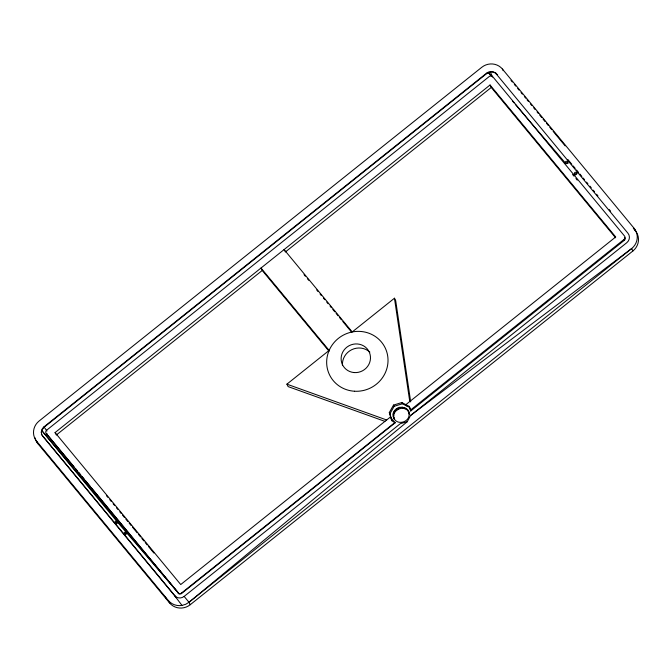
<?xml version="1.0" encoding="UTF-8"?>
<svg xmlns="http://www.w3.org/2000/svg" width="672" height="672" viewBox="0 0 672 672"><rect width="100%" height="100%" fill="white"/><g stroke="black" fill="none" stroke-linecap="round" stroke-linejoin="round"><path stroke-width="1.01" d="M41.278 432.348L41.706 430.466L43.957 427.367L486.629 73.634L490.4 72.072A7.896 7.174 -14.2 0 1 496.196 73.29M409.038 412.658C405.166 403.477 390.155 410.256 394.405 419.236C387.517 407.963 408.475 401.562 409.601 414.599L408.416 411.44M190.226 604.716L189 602.272L407.198 421.764L410.6 415.464L626.816 242.676A6.913 6.636 -26.7 0 0 627.967 233.251L496.247 73.962A6.913 6.636 -26.7 0 0 486.62 73.147L43.949 426.871A6.913 6.636 -26.7 0 0 42.798 436.304L174.518 595.594L182.003 605.413L185.699 604.288L189 602.272L631.663 248.539A14.809 14.23 -26.7 0 0 634.133 228.329L502.404 69.04A14.809 14.23 -26.7 0 0 481.774 67.284L39.102 421.016A14.809 14.23 -26.7 0 0 36.641 441.227L37.867 443.671L169.596 602.96A14.809 14.23 -26.7 0 0 190.226 604.716L632.898 250.984A14.809 14.23 -26.7 0 0 635.359 230.773L634.133 228.329M624.406 240.24L624.095 239.383A2.47 2.369 -26.7 0 0 624.506 236.015L492.786 76.734A2.47 2.369 -26.7 0 0 489.342 76.44L46.679 430.172A2.47 2.369 -26.7 0 0 46.267 433.541L178.987 593.737A1.747 0.966 1.3 0 0 181.432 593.603L395.111 422.856L391.633 420.58L389.306 412.549L393.523 405.082L401.822 402.545L409.34 406.426L410.726 410.987L624.406 240.24A1.974 1.915 12.4 0 0 624.733 237.544M395.111 422.856L391.18 418.102L389.92 413.776L394.136 406.308L402.436 403.771L409.634 407.467L410.726 410.987M55.885 434.213L55.07 432.583L490.039 85.008L615.703 236.964L405.88 404.636L406.493 405.863M56.297 435.036L262.231 270.472L261.005 268.027L329.137 350.414L286.91 384.157L288.137 386.602L384.938 421.369M285.331 252.017L491.266 87.452L490.039 85.008M410.693 401.906L395.69 300.661L394.456 298.217L352.229 331.96L284.096 249.572L284.92 251.202M177.988 592.822A2.47 2.369 -26.7 0 0 181.423 593.116L395.102 422.369M410.416 410.13L624.095 239.383M174.518 595.594A6.913 6.661 -28.4 0 0 184.153 596.408L400.378 423.629L407.198 421.764M410.6 415.464L631.663 248.539L632.898 250.984M391.633 420.58L392.641 420.445M286.91 384.157L386.669 419.983M496.247 73.962L497.633 74.575M46.267 433.541L74.012 466.796M178.987 593.737L41.706 430.466L117.239 521.842L178.987 593.737L91.392 487.822M491.828 76.331L488.41 72.626L491.526 76.44M512.618 101.22L513.971 102.808M515.323 104.387L565.354 162.968M41.362 434.297L176.459 597.635M510.989 80.38L512.333 82.001M514.332 84.428L515.676 86.041M517.675 88.469L519.019 90.082M521.018 92.509L522.362 94.13M524.362 96.55L525.706 98.171M527.041 99.784L528.377 101.405M530.384 103.832L531.72 105.445M533.728 107.873L535.063 109.486M537.071 111.913L538.406 113.534M539.742 115.147L541.75 117.575M543.085 119.196L545.093 121.615M546.428 123.236L548.436 125.664M549.772 127.277L551.779 129.704M553.115 131.317L565.152 145.874M633.352 228.346L635.359 230.773M567.84 159.466L571.855 164.321M573.191 165.934L575.198 168.361M576.534 169.982L578.542 172.402M579.877 174.023L581.885 176.45M583.22 178.063L584.556 179.684M586.564 182.112L587.899 183.725M589.907 186.152L591.242 187.765M593.25 190.193L594.586 191.814M596.593 194.233L597.929 195.854M609.294 209.597L610.63 211.218M572.578 174.476L573.922 176.098M575.921 178.525L577.265 180.138M491.266 87.452L615.594 237.796M304.03 274.63L305.365 276.251M307.373 278.67L308.708 280.283M316.722 289.976L318.058 291.598M320.065 294.017L321.401 295.63M323.4 298.057L324.736 299.67M326.743 302.098L328.079 303.71M330.086 306.13L331.422 307.751M332.758 309.364L334.757 311.783M336.092 313.404L338.1 315.823M339.436 317.444L341.435 319.864M342.779 321.476L351.456 331.976M262.231 270.472L329.028 351.246M55.07 432.583L180.734 584.548L390.558 416.875L391.18 418.102M106.428 495.659L107.764 497.272M109.771 499.699L111.107 501.312M113.114 503.74L114.45 505.352M116.458 507.78L117.793 509.393M119.801 511.82L121.136 513.433M122.472 515.054L124.48 517.482M125.815 519.095L127.823 521.522M129.158 523.135L131.158 525.563M132.502 527.176L137.18 532.837M138.516 534.45L140.524 536.878M141.859 538.49L143.858 540.918M145.202 542.539L147.202 544.958M148.537 546.58L153.888 553.048M184.153 596.408L189 602.272M46.99 431.029L43.949 426.871M75.348 468.409L77.356 470.837M78.691 472.458L80.699 474.877M82.034 476.498L84.042 478.926M85.378 480.539L90.056 486.2M36.641 441.227L168.361 600.516L169.596 602.96M393.792 418.018C397.177 426.14 410.55 421.924 408.979 413.372M502.404 69.04L503.227 70.669M407.358 409.727L407.971 410.953M408.895 413.062L409.508 414.288M405.871 408.358L406.484 409.584M401.822 402.545L402.436 403.771M404.351 407.568L404.964 408.794M404.057 407.425L404.678 408.643M402.049 406.988L402.662 408.206M399.974 407.072L400.588 408.299M397.967 407.686L398.588 408.912M396.186 408.778L396.799 409.996M393.523 405.082L394.136 406.308M394.733 410.273L395.346 411.499M393.716 412.07L394.33 413.297M393.204 414.053L393.817 415.279M393.229 416.077L393.935 417.614M389.306 412.549L389.92 413.776M165.337 596.854L166.564 599.298M490.4 72.072L492.509 77.07M409.34 406.426L409.634 407.467M394.456 298.217L409.769 401.528M486.62 73.147L486.629 73.634M181.423 593.116L181.432 593.603M37.867 443.671A14.809 14.23 -26.7 0 1 35.045 437.858M47.267 434.456A1.974 1.722 -57.8 0 1 46.906 433.6M182.003 605.413A14.809 14.23 -26.7 0 1 168.361 600.516M576.694 172.948A1.235 1.184 -26.7 0 1 575.635 174.644A1.235 1.184 -26.7 0 1 574.392 173.141A1.235 1.184 -26.7 0 1 576.299 172.469M567.605 161.96A1.235 1.184 -26.7 0 1 566.555 163.657A1.235 1.184 -26.7 0 1 565.312 162.162A1.235 1.184 -26.7 0 1 567.218 161.49M117.239 521.842A1.235 1.184 -26.7 0 1 115.382 523.328M114.904 522.556A1.235 1.184 -26.7 0 1 116.852 521.371M126.328 532.829A1.235 1.184 -26.7 0 1 124.463 534.316M124.076 533.837A1.235 1.184 -26.7 0 1 126.16 532.568M124.597 534.45A1.235 1.184 -26.7 0 1 126.773 533.786M115.517 523.782A1.235 1.184 -26.7 0 1 117.852 523.068M575.056 175.182A1.235 1.184 -26.7 0 1 576.912 173.695M565.883 163.59A1.235 1.184 -26.7 0 1 568.226 163.187M342.46 365.501A16.288 15.649 -26.7 0 1 351.716 349.7A16.288 15.649 -26.7 0 1 369.86 352.128M354.438 391.23A30.92 29.711 -26.7 0 0 385.241 347.995A30.92 29.711 -26.7 0 0 332.338 344.753A30.92 29.711 -26.7 0 0 354.438 391.23M354.06 372.557A14.809 14.23 -26.7 0 0 369.306 352.195A14.809 14.23 -26.7 0 0 344.039 350.045A14.809 14.23 -26.7 0 0 354.06 372.557"/></g></svg>
